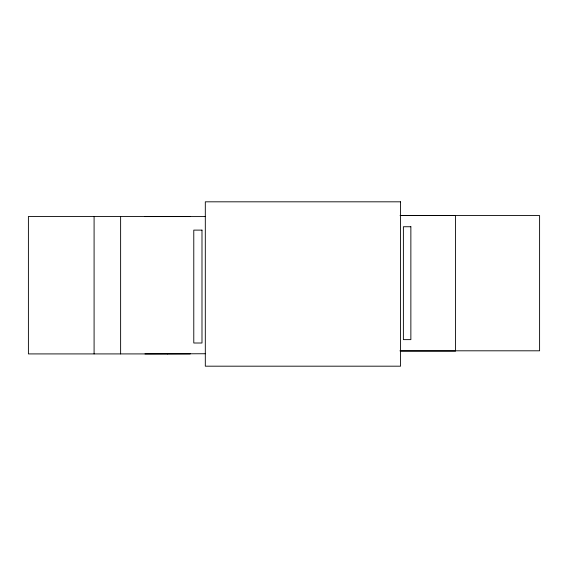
<?xml version="1.0" encoding="UTF-8"?>
<svg xmlns="http://www.w3.org/2000/svg" width="568" height="568" viewBox="0 0 568 568"><rect width="100%" height="100%" fill="white"/><g stroke="black" fill="none" stroke-linecap="round" stroke-linejoin="round"><path stroke-width="0.85" d="M400.447 215.492L455.557 215.492M400.057 215.563L539.6 215.563L539.6 350.804L399.964 350.804M190.223 216.472L28.4 216.472L28.4 353.914L190.223 353.914L190.223 353.466M144.961 216.585L205.311 216.585M400.27 351.109L455.557 351.109L455.557 215.563M205.311 353.743L144.961 353.914M167.439 353.466L167.439 353.914M120.622 216.472L120.622 353.914M94.089 216.472L94.089 353.914M400.561 201.817L205.311 201.817L205.311 366.183L400.561 366.183L400.561 201.817M410.863 226.746L403.386 226.746L403.386 339.628L410.863 339.628L410.863 226.746M201.988 230.118L193.78 230.118L193.78 343.008L201.988 343.008L201.988 230.118"/></g></svg>
